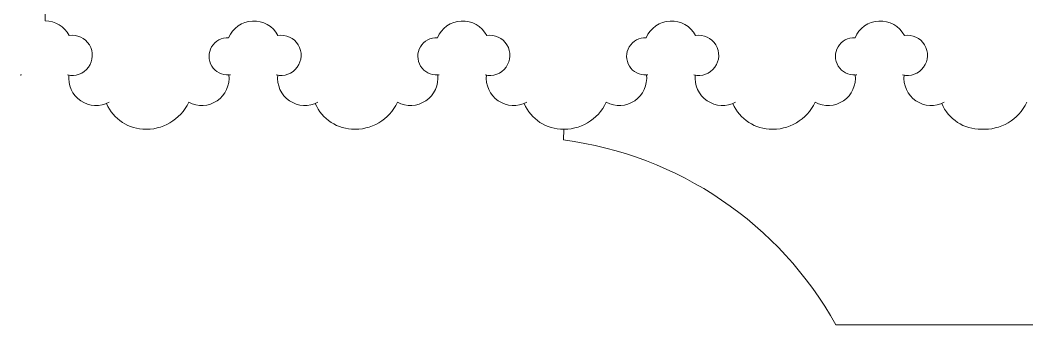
# Model space of a CAD drawing. Header units: millimetres. Extents: x 2399 to 111977, y 1313 to 59551.
# Drawn here: x 12121 to 12957, y 46309 to 46561 of the extents above; entities that cross this region are included whole.
import ezdxf

# ---------------------------------------------------------------- set-up
doc = ezdxf.new("R2010")
doc.units = ezdxf.units.MM
doc.layers.add('main line', color=7, linetype='Continuous', lineweight=13)

msp = doc.modelspace()

# ---------------------------------------------------------------- linework, layer by layer
at = {"layer": 'main line', "color": 7, "linetype": 'Continuous', "lineweight": 13}
for p, q in [((12141.9928, 46560.6788), (12141.9928, 46670.8185)), ((12572.4482, 46462.0191), (12572.7351, 46470.8436)), ((12798.8324, 46308.781), (18267.3302, 46308.781))]:
    msp.add_line(p, q, dxfattribs=at)
at = {"layer": 'main line', "color": 7, "linetype": 'Continuous', "lineweight": 13, "flags": 128}
for points in [[(12160.5699, 46516.0211, 1.2198039), (12162.0004, 46548.703, 0.27641403), (12141.9928, 46560.6788)], [(12160.5699, 46516.0211, 1.2198039), (12162.0004, 46548.703, 0.27641403), (12141.9928, 46560.6788)], [(12160.5699, 46516.0211, 1.2198039), (12162.0004, 46548.703, 0.27641403), (12141.9928, 46560.6788)], [(12160.5699, 46516.0211, 1.2198039), (12162.0004, 46548.703, 0.27641403), (12141.9928, 46560.6788)], [(12160.5699, 46516.0211, 1.2198039), (12162.0004, 46548.703, 0.27641403), (12141.9928, 46560.6788)], [(12160.5699, 46516.0211, 1.2198039), (12162.0004, 46548.703, 0.27641403), (12141.9928, 46560.6788)], [(12333.9819, 46516.0211, 1.2198039), (12335.4123, 46548.703, 0.63216014), (12294.4483, 46546.7048, 1.06746528), (12294.6831, 46516.0211, -0.60309642), (12261.2913, 46493.2549)], [(12333.9819, 46516.0211, 1.2198039), (12335.4123, 46548.703, 0.63216014), (12294.4483, 46546.7048, 1.06746528), (12294.6831, 46516.0211, -0.60309642), (12261.2913, 46493.2549)], [(12333.9819, 46516.0211, 1.2198039), (12335.4123, 46548.703, 0.63216014), (12294.4483, 46546.7048, 1.06746528), (12294.6831, 46516.0211, -0.60309642), (12261.2913, 46493.2549)], [(12333.9819, 46516.0211, 1.2198039), (12335.4123, 46548.703, 0.63216014), (12294.4483, 46546.7048, 1.06746528), (12294.6831, 46516.0211, -0.60309642), (12261.2913, 46493.2549)], [(12333.9819, 46516.0211, 1.2198039), (12335.4123, 46548.703, 0.63216014), (12294.4483, 46546.7048, 1.06746528), (12294.6831, 46516.0211, -0.60309642), (12261.2913, 46493.2549)], [(12333.9819, 46516.0211, 1.2198039), (12335.4123, 46548.703, 0.63216014), (12294.4483, 46546.7048, 1.06746528), (12294.6831, 46516.0211, -0.60309642), (12261.2913, 46493.2549)], [(12507.3939, 46516.0211, 1.2198039), (12508.8243, 46548.703, 0.63216014), (12467.8603, 46546.7048, 1.06746528), (12468.095, 46516.0211, -0.60309642), (12434.7033, 46493.2549)], [(12507.3939, 46516.0211, 1.2198039), (12508.8243, 46548.703, 0.63216014), (12467.8603, 46546.7048, 1.06746528), (12468.095, 46516.0211, -0.60309642), (12434.7033, 46493.2549)], [(12507.3939, 46516.0211, 1.2198039), (12508.8243, 46548.703, 0.63216014), (12467.8603, 46546.7048, 1.06746528), (12468.095, 46516.0211, -0.60309642), (12434.7033, 46493.2549)], [(12507.3939, 46516.0211, 1.2198039), (12508.8243, 46548.703, 0.63216014), (12467.8603, 46546.7048, 1.06746528), (12468.095, 46516.0211, -0.60309642), (12434.7033, 46493.2549)], [(12507.3939, 46516.0211, 1.2198039), (12508.8243, 46548.703, 0.63216014), (12467.8603, 46546.7048, 1.06746528), (12468.095, 46516.0211, -0.60309642), (12434.7033, 46493.2549)], [(12507.3939, 46516.0211, 1.2198039), (12508.8243, 46548.703, 0.63216014), (12467.8603, 46546.7048, 1.06746528), (12468.095, 46516.0211, -0.60309642), (12434.7033, 46493.2549)], [(12680.8058, 46516.0211, 1.2198039), (12682.2363, 46548.703, 0.63216014), (12641.2722, 46546.7048, 1.06746528), (12641.507, 46516.0211, -0.60309642), (12608.1152, 46493.2549)], [(12680.8058, 46516.0211, 1.2198039), (12682.2363, 46548.703, 0.63216014), (12641.2722, 46546.7048, 1.06746528), (12641.507, 46516.0211, -0.60309642), (12608.1152, 46493.2549)], [(12680.8058, 46516.0211, 1.2198039), (12682.2363, 46548.703, 0.63216014), (12641.2722, 46546.7048, 1.06746528), (12641.507, 46516.0211, -0.60309642), (12608.1152, 46493.2549)], [(12680.8058, 46516.0211, 1.2198039), (12682.2363, 46548.703, 0.63216014), (12641.2722, 46546.7048, 1.06746528), (12641.507, 46516.0211, -0.60309642), (12608.1152, 46493.2549)], [(12680.8058, 46516.0211, 1.2198039), (12682.2363, 46548.703, 0.63216014), (12641.2722, 46546.7048, 1.06746528), (12641.507, 46516.0211, -0.60309642), (12608.1152, 46493.2549)], [(12680.8058, 46516.0211, 1.2198039), (12682.2363, 46548.703, 0.63216014), (12641.2722, 46546.7048, 1.06746528), (12641.507, 46516.0211, -0.60309642), (12608.1152, 46493.2549)], [(12854.2178, 46516.0211, 1.2198039), (12855.6482, 46548.703, 0.63216014), (12814.6842, 46546.7048, 1.06746528), (12814.919, 46516.0211, -0.60309642), (12781.5272, 46493.2549)], [(12854.2178, 46516.0211, 1.2198039), (12855.6482, 46548.703, 0.63216014), (12814.6842, 46546.7048, 1.06746528), (12814.919, 46516.0211, -0.60309642), (12781.5272, 46493.2549)], [(12854.2178, 46516.0211, 1.2198039), (12855.6482, 46548.703, 0.63216014), (12814.6842, 46546.7048, 1.06746528), (12814.919, 46516.0211, -0.60309642), (12781.5272, 46493.2549)], [(12854.2178, 46516.0211, 1.2198039), (12855.6482, 46548.703, 0.63216014), (12814.6842, 46546.7048, 1.06746528), (12814.919, 46516.0211, -0.60309642), (12781.5272, 46493.2549)], [(12854.2178, 46516.0211, 1.2198039), (12855.6482, 46548.703, 0.63216014), (12814.6842, 46546.7048, 1.06746528), (12814.919, 46516.0211, -0.60309642), (12781.5272, 46493.2549)], [(12854.2178, 46516.0211, 1.2198039), (12855.6482, 46548.703, 0.63216014), (12814.6842, 46546.7048, 1.06746528), (12814.919, 46516.0211, -0.60309642), (12781.5272, 46493.2549)], [(12122.4688, 46516.0211, -0.01793803), (12121.2974, 46515.7773)], [(12122.4688, 46516.0211, -0.01793803), (12121.2974, 46515.7773)], [(12122.4688, 46516.0211, -0.01793803), (12121.2974, 46515.7773)], [(12122.4688, 46516.0211, -0.01793803), (12121.2974, 46515.7773)], [(12122.4688, 46516.0211, -0.01793803), (12121.2974, 46515.7773)], [(12122.4688, 46516.0211, -0.01793803), (12121.2974, 46515.7773)], [(12161.7676, 46516.0211, 0.60309642), (12195.1594, 46493.2549)], [(12161.7676, 46516.0211, 0.60309642), (12195.1594, 46493.2549)], [(12161.7676, 46516.0211, 0.60309642), (12195.1594, 46493.2549)], [(12161.7676, 46516.0211, 0.60309642), (12195.1594, 46493.2549)], [(12161.7676, 46516.0211, 0.60309642), (12195.1594, 46493.2549)], [(12161.7676, 46516.0211, 0.60309642), (12195.1594, 46493.2549)], [(12295.8808, 46516.0211, -0.01793803), (12294.7094, 46515.7773)], [(12295.8808, 46516.0211, -0.01793803), (12294.7094, 46515.7773)], [(12295.8808, 46516.0211, -0.01793803), (12294.7094, 46515.7773)], [(12295.8808, 46516.0211, -0.01793803), (12294.7094, 46515.7773)], [(12295.8808, 46516.0211, -0.01793803), (12294.7094, 46515.7773)], [(12295.8808, 46516.0211, -0.01793803), (12294.7094, 46515.7773)], [(12335.1796, 46516.0211, 0.60309642), (12368.5714, 46493.2549)], [(12335.1796, 46516.0211, 0.60309642), (12368.5714, 46493.2549)], [(12335.1796, 46516.0211, 0.60309642), (12368.5714, 46493.2549)], [(12335.1796, 46516.0211, 0.60309642), (12368.5714, 46493.2549)], [(12335.1796, 46516.0211, 0.60309642), (12368.5714, 46493.2549)], [(12335.1796, 46516.0211, 0.60309642), (12368.5714, 46493.2549)], [(12469.2927, 46516.0211, -0.01793803), (12468.1214, 46515.7773)], [(12469.2927, 46516.0211, -0.01793803), (12468.1214, 46515.7773)], [(12469.2927, 46516.0211, -0.01793803), (12468.1214, 46515.7773)], [(12469.2927, 46516.0211, -0.01793803), (12468.1214, 46515.7773)], [(12469.2927, 46516.0211, -0.01793803), (12468.1214, 46515.7773)], [(12469.2927, 46516.0211, -0.01793803), (12468.1214, 46515.7773)], [(12508.5916, 46516.0211, 0.60309642), (12541.9833, 46493.2549)], [(12508.5916, 46516.0211, 0.60309642), (12541.9833, 46493.2549)], [(12508.5916, 46516.0211, 0.60309642), (12541.9833, 46493.2549)], [(12508.5916, 46516.0211, 0.60309642), (12541.9833, 46493.2549)], [(12508.5916, 46516.0211, 0.60309642), (12541.9833, 46493.2549)], [(12508.5916, 46516.0211, 0.60309642), (12541.9833, 46493.2549)], [(12642.7047, 46516.0211, -0.01793803), (12641.5333, 46515.7773)], [(12642.7047, 46516.0211, -0.01793803), (12641.5333, 46515.7773)], [(12642.7047, 46516.0211, -0.01793803), (12641.5333, 46515.7773)], [(12642.7047, 46516.0211, -0.01793803), (12641.5333, 46515.7773)], [(12642.7047, 46516.0211, -0.01793803), (12641.5333, 46515.7773)], [(12642.7047, 46516.0211, -0.01793803), (12641.5333, 46515.7773)], [(12682.0035, 46516.0211, 0.60309642), (12715.3953, 46493.2549)], [(12682.0035, 46516.0211, 0.60309642), (12715.3953, 46493.2549)], [(12682.0035, 46516.0211, 0.60309642), (12715.3953, 46493.2549)], [(12682.0035, 46516.0211, 0.60309642), (12715.3953, 46493.2549)], [(12682.0035, 46516.0211, 0.60309642), (12715.3953, 46493.2549)], [(12682.0035, 46516.0211, 0.60309642), (12715.3953, 46493.2549)], [(12816.1167, 46516.0211, -0.01793803), (12814.9453, 46515.7773)], [(12816.1167, 46516.0211, -0.01793803), (12814.9453, 46515.7773)], [(12816.1167, 46516.0211, -0.01793803), (12814.9453, 46515.7773)], [(12816.1167, 46516.0211, -0.01793803), (12814.9453, 46515.7773)], [(12816.1167, 46516.0211, -0.01793803), (12814.9453, 46515.7773)], [(12816.1167, 46516.0211, -0.01793803), (12814.9453, 46515.7773)], [(12855.4155, 46516.0211, 0.60309642), (12888.8073, 46493.2549)], [(12855.4155, 46516.0211, 0.60309642), (12888.8073, 46493.2549)], [(12855.4155, 46516.0211, 0.60309642), (12888.8073, 46493.2549)], [(12855.4155, 46516.0211, 0.60309642), (12888.8073, 46493.2549)], [(12855.4155, 46516.0211, 0.60309642), (12888.8073, 46493.2549)], [(12855.4155, 46516.0211, 0.60309642), (12888.8073, 46493.2549)], [(12193.045, 46492.27, 0.30453559), (12225.8183, 46470.9113)], [(12193.045, 46492.27, 0.30453559), (12225.8183, 46470.9113)], [(12193.045, 46492.27, 0.30453559), (12225.8183, 46470.9113)], [(12193.045, 46492.27, 0.30453559), (12225.8183, 46470.9113)], [(12193.045, 46492.27, 0.30453559), (12225.8183, 46470.9113)], [(12193.045, 46492.27, 0.30453559), (12225.8183, 46470.9113)], [(12223.3636, 46470.9113, 0.30453559), (12261.2913, 46493.2549)], [(12223.3636, 46470.9113, 0.30453559), (12261.2913, 46493.2549)], [(12223.3636, 46470.9113, 0.30453559), (12261.2913, 46493.2549)], [(12223.3636, 46470.9113, 0.30453559), (12261.2913, 46493.2549)], [(12223.3636, 46470.9113, 0.30453559), (12261.2913, 46493.2549)], [(12223.3636, 46470.9113, 0.30453559), (12261.2913, 46493.2549)], [(12366.4569, 46492.27, 0.30453559), (12399.2303, 46470.9113)], [(12366.4569, 46492.27, 0.30453559), (12399.2303, 46470.9113)], [(12366.4569, 46492.27, 0.30453559), (12399.2303, 46470.9113)], [(12366.4569, 46492.27, 0.30453559), (12399.2303, 46470.9113)], [(12366.4569, 46492.27, 0.30453559), (12399.2303, 46470.9113)], [(12366.4569, 46492.27, 0.30453559), (12399.2303, 46470.9113)], [(12396.7756, 46470.9113, 0.30453559), (12434.7033, 46493.2549)], [(12396.7756, 46470.9113, 0.30453559), (12434.7033, 46493.2549)], [(12396.7756, 46470.9113, 0.30453559), (12434.7033, 46493.2549)], [(12396.7756, 46470.9113, 0.30453559), (12434.7033, 46493.2549)], [(12396.7756, 46470.9113, 0.30453559), (12434.7033, 46493.2549)], [(12396.7756, 46470.9113, 0.30453559), (12434.7033, 46493.2549)], [(12539.8689, 46492.27, 0.30453559), (12572.6423, 46470.9113)], [(12539.8689, 46492.27, 0.30453559), (12572.6423, 46470.9113)], [(12539.8689, 46492.27, 0.30453559), (12572.6423, 46470.9113)], [(12539.8689, 46492.27, 0.30453559), (12572.6423, 46470.9113)], [(12539.8689, 46492.27, 0.30453559), (12572.6423, 46470.9113)], [(12539.8689, 46492.27, 0.30453559), (12572.6423, 46470.9113)], [(12570.1875, 46470.9113, 0.30453559), (12608.1152, 46493.2549)], [(12570.1875, 46470.9113, 0.30453559), (12608.1152, 46493.2549)], [(12570.1875, 46470.9113, 0.30453559), (12608.1152, 46493.2549)], [(12570.1875, 46470.9113, 0.30453559), (12608.1152, 46493.2549)], [(12570.1875, 46470.9113, 0.30453559), (12608.1152, 46493.2549)], [(12570.1875, 46470.9113, 0.30453559), (12608.1152, 46493.2549)], [(12713.2809, 46492.27, 0.30453559), (12746.0542, 46470.9113)], [(12713.2809, 46492.27, 0.30453559), (12746.0542, 46470.9113)], [(12713.2809, 46492.27, 0.30453559), (12746.0542, 46470.9113)], [(12713.2809, 46492.27, 0.30453559), (12746.0542, 46470.9113)], [(12713.2809, 46492.27, 0.30453559), (12746.0542, 46470.9113)], [(12713.2809, 46492.27, 0.30453559), (12746.0542, 46470.9113)], [(12743.5995, 46470.9113, 0.30453559), (12781.5272, 46493.2549)], [(12743.5995, 46470.9113, 0.30453559), (12781.5272, 46493.2549)], [(12743.5995, 46470.9113, 0.30453559), (12781.5272, 46493.2549)], [(12743.5995, 46470.9113, 0.30453559), (12781.5272, 46493.2549)], [(12743.5995, 46470.9113, 0.30453559), (12781.5272, 46493.2549)], [(12743.5995, 46470.9113, 0.30453559), (12781.5272, 46493.2549)], [(12886.6928, 46492.27, 0.30453559), (12919.4662, 46470.9113)], [(12886.6928, 46492.27, 0.30453559), (12919.4662, 46470.9113)], [(12886.6928, 46492.27, 0.30453559), (12919.4662, 46470.9113)], [(12886.6928, 46492.27, 0.30453559), (12919.4662, 46470.9113)], [(12886.6928, 46492.27, 0.30453559), (12919.4662, 46470.9113)], [(12886.6928, 46492.27, 0.30453559), (12919.4662, 46470.9113)], [(12919.4662, 46470.9113, 0.30453559), (12957.3939, 46493.2549)], [(12919.4662, 46470.9113, 0.30453559), (12957.3939, 46493.2549)], [(12919.4662, 46470.9113, 0.30453559), (12957.3939, 46493.2549)], [(12919.4662, 46470.9113, 0.30453559), (12957.3939, 46493.2549)], [(12919.4662, 46470.9113, 0.30453559), (12957.3939, 46493.2549)], [(12919.4662, 46470.9113, 0.30453559), (12957.3939, 46493.2549)]]:
    msp.add_lwpolyline(points, format="xyb", dxfattribs=at)
at = {"layer": 'main line', "color": 7, "linetype": 'Continuous', "lineweight": 13}
msp.add_arc((12533.2544, 46160.2748), 304.2791, 29.2130911, 82.5992316, dxfattribs=at)

doc.saveas('drawing.dxf')
